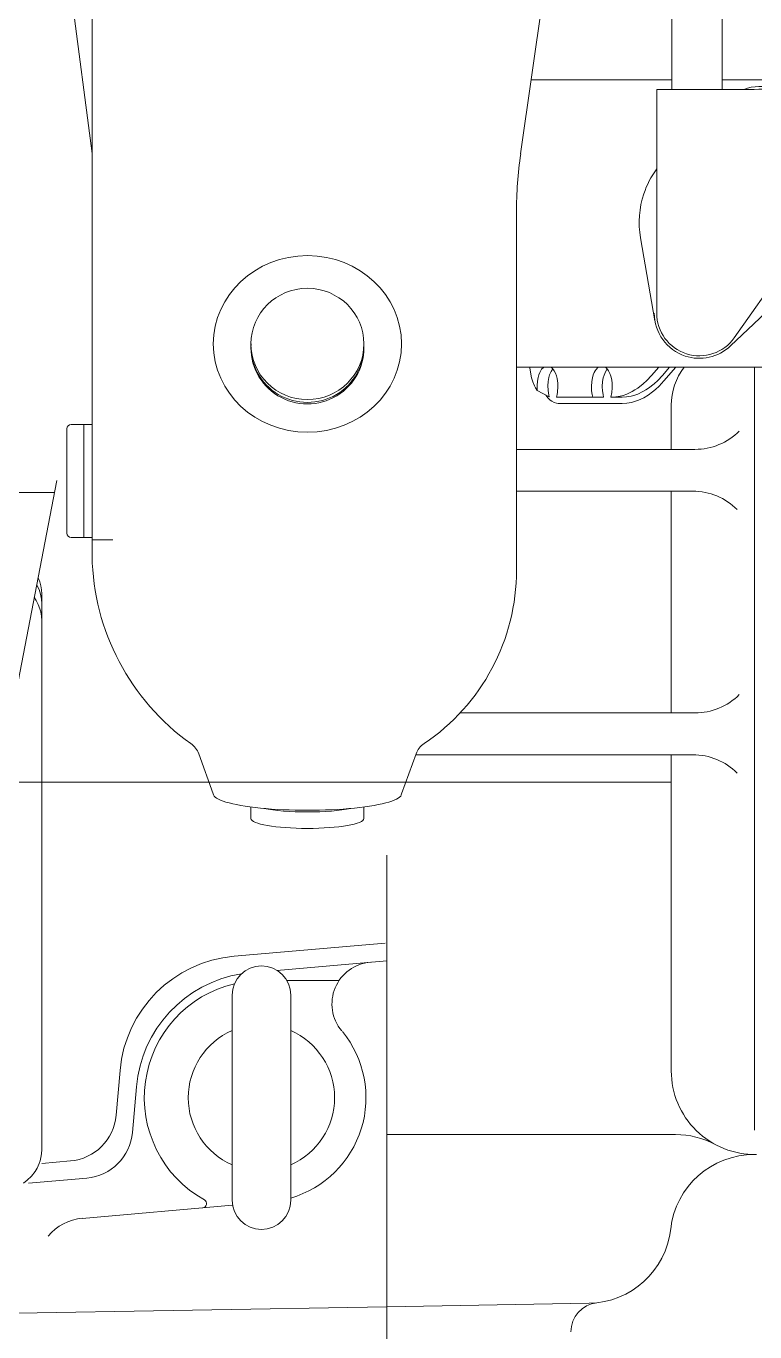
# Model space of a CAD drawing. Header units: millimetres. Extents: x 138823 to 235949, y -69097 to 9810.
# Drawn here: x 155618 to 155849.3, y -65095 to -64680.7 of the extents above; entities that cross this region are included whole.
import ezdxf

# ---------------------------------------------------------------- set-up
doc = ezdxf.new("R2010")
doc.units = ezdxf.units.MM
doc.layers.add('0 CASCO', color=7, linetype='Continuous')
doc.layers.add('18 MOTORES E GERADORES', color=14, linetype='Continuous')

msp = doc.modelspace()

# ---------------------------------------------------------------- linework, layer by layer
at = {"layer": '0 CASCO'}
msp.add_open_spline([(146126.82, -63082.43), (146215.2, -63369.66), (146379.47, -63903.54), (146662.98, -64639.71), (146952.93, -65272.76), (147256.1, -65825.61), (147575.41, -66312.18), (147907.4, -66748.12), (148141.96, -67015.25), (148256.81, -67146.05), (148433.31, -67217.62), (148727.39, -67336.86), (149267.37, -67517.24), (149866.81, -67690.32), (150582.08, -67853.22), (151284.25, -67971.53), (151973.43, -68053.78), (152654.36, -68110.1), (153543.21, -68165.07), (155031.62, -68229.81), (156745.07, -68300.69), (158569.82, -68359.4), (160341.66, -68398.49), (162120.51, -68415.91), (165904.25, -68415.58), (169966.48, -68414.49), (175373.8, -68418.02), (179241.25, -68353.49), (182508.18, -68358.73), (184198.21, -68343.7), (185099.59, -68311.19), (185777.92, -68270.41), (186463.78, -68206.91), (187165.87, -68113.71), (187764.5, -68007.52), (188457.23, -67861), (189171.48, -67681.5), (190011.86, -67437.72), (190763.31, -67194.39), (191465.34, -66941.61), (192112.93, -66674.24), (192717.78, -66369.93), (193303.42, -66005.52), (194045.73, -65461.3), (194777.19, -64875.13), (195509.51, -64332.91), (195966.55, -64029.98), (196376.02, -63801.44), (196709.38, -63650.83), (197110.89, -63519.82), (197514.32, -63423.58), (198015.82, -63322.47), (198542.47, -63229.63), (199173.55, -63150.26), (199598.12, -63107.99), (199854.89, -63082.43)], degree=3, knots=[0, 0, 0, 0, 901.347948, 1675.319997, 2364.677603, 2988.840142, 3564.913749, 4109.091785, 4631.178176, 4631.178176, 4631.178176, 5202.378251, 5582.891234, 6338.519578, 7073.266174, 7782.366384, 8473.718568, 9154.846991, 9831.879341, 11145.250803, 13624.165902, 14976.643804, 16622.243106, 18940.880075, 20313.267208, 27973.450232, 31127.646951, 36535.061714, 39576.620039, 40928.546533, 41604.908463, 42282.305172, 42966.969378, 43670.810001, 44406.445425, 44790.246915, 45794.849099, 46614.860763, 47415.011993, 48164.042526, 48852.838016, 49515.641376, 50192.856084, 50919.426916, 52275.645461, 53004.522816, 53652.759672, 53918.536496, 54410.868153, 54747.069908, 55184.163317, 55654.219696, 56281.932144, 56787.842028, 57561.948504, 57561.948504, 57561.948504, 57561.948504], dxfattribs=at)
at = {"layer": '18 MOTORES E GERADORES', "linetype": 'Continuous', "lineweight": 20}
for p, q in [((155774.93, -64721.22), (155796.83, -64567.26)), ((155638.91, -64843.66), (155638.91, -64647.25)), ((155822.9, -64700.77), (155822.9, -64657.12)), ((155838.83, -64700.77), (155838.83, -64661.39)), ((155638.91, -64721.08), (155632.15, -64669.13)), ((155822.9, -64697.74), (155778.27, -64697.74)), ((155877.79, -64697.74), (155838.83, -64697.74)), ((155848.99, -64700.77), (155818.11, -64700.77)), ((155818.11, -64771.76), (155818.11, -64700.77)), ((155773.61, -64739.91), (155773.61, -64853.27)), ((155812.97, -64747.85), (155817.52, -64774.19)), ((155859.44, -64755.82), (155842.71, -64779.56)), ((155860.92, -64763.79), (155841.49, -64782.17)), ((155877.79, -64788.91), (155773.61, -64788.91)), ((155778.15, -64791.07), (155777.88, -64789.13)), ((155781.3, -64790), (155781.59, -64789.57)), ((155781.59, -64789.57), (155782.14, -64788.97)), ((155782.14, -64788.97), (155782.23, -64788.91)), ((155784.59, -64790.29), (155785.16, -64789.41)), ((155784.73, -64788.97), (155785.04, -64789.28)), ((155785.04, -64789.28), (155785.58, -64790.03)), ((155798.57, -64790.05), (155798.86, -64789.62)), ((155798.86, -64789.62), (155799.41, -64789.03)), ((155799.41, -64789.03), (155799.5, -64788.96)), ((155801.86, -64790.34), (155802.42, -64789.47)), ((155802, -64789.03), (155802.31, -64789.34)), ((155802.31, -64789.34), (155802.85, -64790.09)), ((155818.75, -64788.91), (155816.46, -64791.56)), ((155822.2, -64788.91), (155819.9, -64791.56)), ((155824.19, -64788.91), (155820.4, -64793.28)), ((155849.1, -64788.91), (155849.1, -65030.99)), ((155778.42, -64792.3), (155778.15, -64791.07)), ((155778.81, -64793.6), (155778.42, -64792.3)), ((155779.29, -64794.77), (155778.81, -64793.6)), ((155780.12, -64794.74), (155780.23, -64793.36)), ((155780.23, -64793.36), (155780.44, -64792.21)), ((155780.44, -64792.21), (155780.71, -64791.29)), ((155780.71, -64791.29), (155781, -64790.56)), ((155781, -64790.56), (155781.3, -64790)), ((155783.57, -64794.82), (155783.67, -64793.41)), ((155783.67, -64793.41), (155783.89, -64792.21)), ((155783.89, -64792.21), (155784.13, -64791.38)), ((155784.13, -64791.38), (155784.59, -64790.29)), ((155785.58, -64790.03), (155785.99, -64790.85)), ((155785.99, -64790.85), (155786.28, -64791.67)), ((155786.28, -64791.67), (155786.48, -64792.46)), ((155786.48, -64792.46), (155786.7, -64793.93)), ((155786.7, -64793.93), (155786.75, -64795.08)), ((155797.37, -64795.09), (155797.48, -64793.37)), ((155797.5, -64793.41), (155797.71, -64792.27)), ((155797.71, -64792.27), (155797.98, -64791.34)), ((155797.98, -64791.34), (155798.27, -64790.62)), ((155798.27, -64790.62), (155798.57, -64790.05)), ((155800.82, -64795.09), (155800.93, -64793.37)), ((155800.94, -64793.46), (155801.16, -64792.27)), ((155801.16, -64792.27), (155801.4, -64791.44)), ((155801.4, -64791.44), (155801.86, -64790.34)), ((155802.85, -64790.09), (155803.26, -64790.9)), ((155803.26, -64790.9), (155803.55, -64791.73)), ((155803.55, -64791.73), (155803.75, -64792.51)), ((155803.73, -64792.43), (155803.95, -64793.91)), ((155803.95, -64793.91), (155804, -64795.45)), ((155814.98, -64793.13), (155813.84, -64794.18)), ((155816.46, -64791.56), (155814.98, -64793.13)), ((155818.43, -64793.13), (155817.29, -64794.18)), ((155819.9, -64791.56), (155818.43, -64793.13)), ((155820.4, -64793.28), (155818.87, -64794.92)), ((155638.91, -64848.84), (155638.91, -64795.14)), ((155779.65, -64795.48), (155779.29, -64794.77)), ((155780.17, -64796.33), (155779.65, -64795.48)), ((155780.17, -64796.33), (155780.12, -64794.74)), ((155783.99, -64798.34), (155780.17, -64796.33)), ((155783.6, -64798.65), (155782.93, -64797.78)), ((155783.61, -64796.25), (155783.57, -64794.82)), ((155783.73, -64797.18), (155783.61, -64796.25)), ((155783.99, -64798.34), (155783.73, -64797.18)), ((155786.5, -64797.62), (155786.31, -64798.4)), ((155786.64, -64796.8), (155786.5, -64797.62)), ((155786.75, -64795.08), (155786.64, -64796.8)), ((155797.43, -64796.38), (155797.37, -64795.09)), ((155797.62, -64797.62), (155797.43, -64796.38)), ((155797.81, -64798.4), (155797.62, -64797.62)), ((155800.88, -64796.38), (155800.82, -64795.09)), ((155801.07, -64797.62), (155800.88, -64796.38)), ((155801.26, -64798.4), (155801.07, -64797.62)), ((155803.86, -64796.98), (155803.56, -64798.4)), ((155804, -64795.45), (155803.86, -64796.98)), ((155806.5, -64798.09), (155805.09, -64798.32)), ((155807.43, -64797.85), (155806.5, -64798.09)), ((155808.67, -64797.42), (155807.43, -64797.85)), ((155809.95, -64798.09), (155808.54, -64798.32)), ((155810.29, -64796.66), (155808.67, -64797.42)), ((155810.88, -64797.85), (155809.95, -64798.09)), ((155811.2, -64796.14), (155810.29, -64796.66)), ((155812.11, -64797.42), (155810.88, -64797.85)), ((155812.09, -64795.55), (155811.2, -64796.14)), ((155813.84, -64794.18), (155812.09, -64795.55)), ((155813.74, -64796.66), (155812.11, -64797.42)), ((155814.65, -64796.14), (155813.74, -64796.66)), ((155815.4, -64797.75), (155814, -64798.58)), ((155815.54, -64795.55), (155814.65, -64796.14)), ((155816.78, -64796.76), (155815.4, -64797.75)), ((155817.29, -64794.18), (155815.54, -64795.55)), ((155817.69, -64796.01), (155816.78, -64796.76)), ((155818.87, -64794.92), (155817.69, -64796.01)), ((155784.31, -64799.35), (155783.6, -64798.65)), ((155784.8, -64799.72), (155784.31, -64799.35)), ((155785.57, -64800.13), (155784.8, -64799.72)), ((155786.35, -64800.35), (155785.57, -64800.13)), ((155801.26, -64798.4), (155786.31, -64798.4)), ((155786.88, -64800.39), (155786.35, -64800.35)), ((155807.13, -64800.39), (155786.88, -64800.39)), ((155807.13, -64798.4), (155803.56, -64798.4)), ((155805.09, -64798.32), (155803.68, -64798.4)), ((155808.54, -64798.32), (155807.13, -64798.4)), ((155808.59, -64800.31), (155807.13, -64800.39)), ((155810.06, -64800.07), (155808.59, -64800.31)), ((155811.02, -64799.82), (155810.06, -64800.07)), ((155812.31, -64799.37), (155811.02, -64799.82)), ((155814, -64798.58), (155812.31, -64799.37)), ((155822.71, -64814.99), (155822.71, -64800.99)), ((155630.95, -64841.59), (155630.95, -64808.41)), ((155632.27, -64807.08), (155638.91, -64807.08)), ((155636.26, -64842.92), (155636.26, -64807.08)), ((155638.91, -64842.92), (155638.91, -64807.08)), ((155830.24, -64814.99), (155773.61, -64814.99)), ((155627.72, -64824.91), (155601.81, -64959.26)), ((155525.44, -64828.66), (155627, -64828.66)), ((155829.55, -64828.26), (155773.61, -64828.26)), ((155822.71, -64828.26), (155822.71, -64898.6)), ((155632.27, -64842.92), (155638.91, -64842.92)), ((155645.54, -64843.66), (155638.91, -64843.66)), ((155621.86, -64855.74), (155622.35, -64856.97)), ((155621.41, -64858.06), (155622.09, -64859.48)), ((155622.09, -64859.48), (155622.59, -64860.97)), ((155622.35, -64856.97), (155622.7, -64858.24)), ((155622.7, -64858.24), (155622.91, -64859.53)), ((155622.91, -64859.53), (155622.98, -64860.83)), ((155620.62, -64862.12), (155621.17, -64862.94)), ((155621.17, -64862.94), (155621.85, -64864.24)), ((155621.85, -64864.24), (155622.38, -64865.59)), ((155622.59, -64860.97), (155622.88, -64862.49)), ((155622.88, -64862.49), (155622.98, -64864.03)), ((155622.98, -64860.83), (155622.98, -65037.14)), ((155622.38, -64865.59), (155622.64, -64866.51)), ((155622.64, -64866.51), (155622.9, -64867.92)), ((155622.9, -64867.92), (155622.98, -64869.34)), ((155830.24, -64898.6), (155755.54, -64898.6)), ((155677.4, -64924.3), (155672.76, -64911.57)), ((155737.12, -64924.3), (155741.75, -64911.57)), ((155829.55, -64911.87), (155741.65, -64911.87)), ((155822.71, -64911.87), (155822.71, -65012.19)), ((155244.74, -64920.58), (155822.71, -64920.58)), ((155689.34, -64928.44), (155689.34, -64932.14)), ((155725.17, -64932.14), (155725.17, -64928.44)), ((155732.47, -64943.72), (155732.47, -65104.3)), ((155731.98, -64971.63), (155683.99, -64975.83)), ((155732.47, -64977.24), (155697.57, -64980.29)), ((155700.7, -64983.53), (155717.3, -64983.53)), ((155683.37, -65053.2), (155683.37, -64988.18)), ((155701.95, -65053.2), (155701.95, -64988.18)), ((155647.8, -65012.02), (155646.55, -65026.28)), ((155653, -65017.22), (155651.73, -65031.7)), ((155824.06, -65032.37), (155732.47, -65032.37)), ((155622.91, -65038.49), (155622.71, -65039.67)), ((155622.98, -65037.14), (155622.91, -65038.49)), ((155622.15, -65041.54), (155621.47, -65043.02)), ((155622.45, -65040.68), (155622.15, -65041.54)), ((155622.71, -65039.67), (155622.45, -65040.68)), ((155632.07, -65040.75), (155622.98, -65041.55)), ((155619.68, -65045.55), (155618.32, -65046.89)), ((155637.25, -65046.18), (155618.76, -65047.8)), ((155620.83, -65044.07), (155619.68, -65045.55)), ((155621.47, -65043.02), (155620.83, -65044.07)), ((155618.32, -65046.89), (155617.16, -65047.8)), ((155683.5, -65054.79), (155635.82, -65058.97)), ((155732.48, -65087.05), (155505.94, -65091)), ((155732.47, -65087.05), (155796.64, -65085.93))]:
    msp.add_line(p, q, dxfattribs=at)
for centre, radius, start, end in [((155850.79, -64714.18), 14.33, 71.6, 110.6113), ((155850.79, -64714.18), 13.54, 358.381, 97.672), ((155906.32, -64739.91), 132.71, 171.9038, 180), ((155841.22, -64742.97), 28.67, 143.7345, 161.6), ((155841.22, -64742.97), 28.67, 161.6, 189.7929), ((155831.64, -64771.76), 14.33, 180, 251.6), ((155831.64, -64771.76), 13.54, 180, 324.819), ((155831.64, -64771.76), 14.33, 251.6, 313.4071), ((155842.62, -64800.99), 19.91, 142.6312, 180), ((155632.27, -64808.41), 1.33, 90, 180), ((155830.24, -64795.08), 19.91, 270, 315), ((155829.55, -64848.17), 19.91, 45, 90), ((155632.27, -64841.59), 1.33, 180, 270), ((155713.69, -64847.46), 74.79, 181.0537, 234.4765), ((155707.26, -64853.27), 66.36, 303.9151, 0), ((155830.24, -64878.69), 19.91, 270, 315), ((155666.53, -64913.84), 6.64, 20, 56.0849), ((155747.98, -64913.84), 6.64, 123.9151, 160), ((155829.55, -64931.77), 19.91, 45, 90), ((155687.46, -65015.49), 39.81, 95, 175), ((155692.66, -64988.18), 9.29, 0, 180), ((155728.32, -64990.93), 13.27, 95.0001, 219.8498), ((155692.66, -65020.69), 39.81, 99.1611, 175), ((155692.66, -65020.69), 37.16, 103.2912, 240.8598), ((155692.66, -65020.69), 23.22, 113.5782, 246.4218), ((155692.66, -65020.69), 23.22, 0, 66.4218), ((155692.66, -65020.69), 33.18, 286.2601, 39.2296), ((155849.26, -65012.19), 26.54, 180, 271), ((155692.66, -65020.69), 23.22, 293.5782, 0), ((155630.68, -65024.89), 15.93, 275, 355), ((155635.86, -65030.31), 15.93, 275, 355), ((155824.06, -65058.92), 26.54, 61.6626, 90), ((155848.93, -65065.28), 26.54, 89.6462, 173.6298), ((155673.91, -65054.3), 1.33, 274.9996, 60.8523), ((155692.66, -65053.2), 9.29, 180.0001, 0), ((155637.21, -65074.83), 15.93, 95, 140), ((155796.17, -65059.39), 26.54, 271, 353.6298), ((155800.15, -65095), 9.29, 96.3794, 180)]:
    msp.add_arc(centre, radius, start, end, dxfattribs=at)
at = {"layer": '18 MOTORES E GERADORES', "linetype": 'Continuous', "lineweight": 20, "extrusion": (0, 0, -1)}
for major_axis, ratio in [((-29.86, 0), 0.938502), ((17.92, 0), 0.984808)]:
    msp.add_ellipse((155707.26, -64781.52), major_axis=major_axis, ratio=ratio, dxfattribs=at)
for centre, major_axis, ratio, start_param, end_param in [((155707.26, -64782.9), (17.92, 0), 0.984808, -0.078448, 3.220041), ((155707.26, -64782.44), (17.92, 0), 0.984808, -0.052269, 3.193861), ((155707.26, -64924.3), (29.86, 0), 0.173648, 0, 3.141593), ((155707.26, -64926.91), (-17.92, 0), 0.173648, -2.449867, -0.691725), ((155707.26, -64932.14), (-17.92, 0), 0.173648, 3.141593, 6.283185)]:
    msp.add_ellipse(centre, major_axis=major_axis, ratio=ratio, start_param=start_param, end_param=end_param, dxfattribs=at)

doc.saveas('drawing.dxf')
